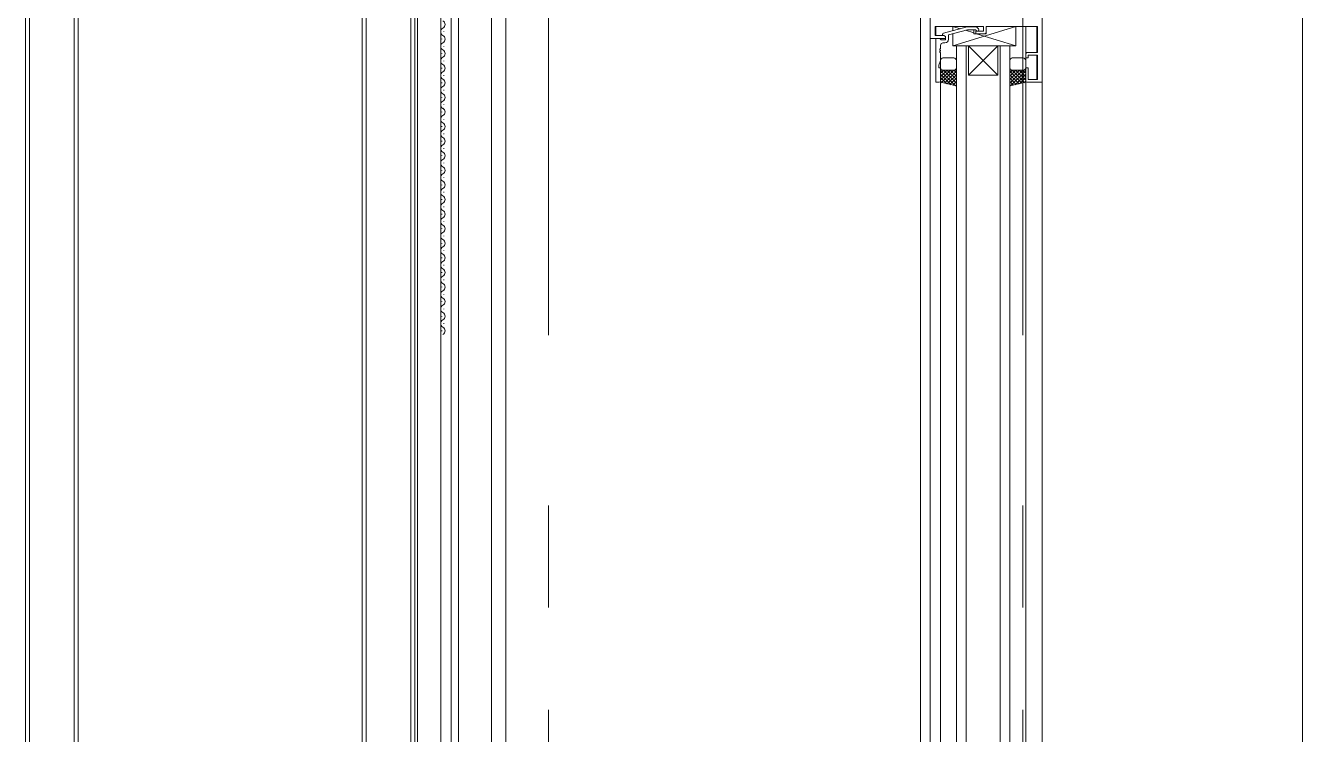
# Model space of a CAD drawing. Units: millimetres at full size. Extents: x -22551 to 92397, y -19340 to 14894.
# Drawn here: x 87007 to 87532, y -2575 to -2284 of the extents above; entities that cross this region are included whole.
import ezdxf

# ---------------------------------------------------------------- set-up
doc = ezdxf.new("R2010")
doc.units = ezdxf.units.MM
doc.header["$LTSCALE"] = 70
doc.linetypes.add('DOUBLE_CHAIN1', pattern=[8.8, 5, -1, 0.6, -0.6, 0.6, -1])
for name, color, linetype, lineweight in [('2-0_通芯', 7, 'Continuous', 15), ('4-A_FSH', 7, 'Continuous', 15), ('4-B_金物', 7, 'Continuous', 15)]:
    doc.layers.add(name, color=color, linetype=linetype, lineweight=lineweight)

msp = doc.modelspace()

# ---------------------------------------------------------------- linework, layer by layer
at = {"layer": '2-0_通芯', "linetype": 'DOUBLE_CHAIN1'}
for p, q in [((87221.52, 10874.77), (87221.52, -9077.32)), ((87416.52, 10874.77), (87416.52, -7611.2))]:
    msp.add_line(p, q, dxfattribs=at)
at = {"layer": '4-A_FSH'}
for p, q in [((87531.52, -2202.23), (87531.52, -2580.23)), ((87166.52, -2215.23), (87166.52, -2580.23)), ((87198.12, -2580.23), (87198.12, -2216.73)), ((87204.02, -2580.23), (87204.02, -2216.73)), ((87166.52, -2232.58), (87166.52, -2580.23)), ((87181.52, -2232.58), (87181.52, -2580.23)), ((87184.52, -2232.58), (87184.52, -2580.23)), ((87374.52, -2249.13), (87374.52, -2580.23)), ((87378.52, -2251.23), (87378.52, -2580.23)), ((87424.52, -2580.23), (87424.52, -2251.23)), ((87378.52, -2253.16), (87378.52, -2580.23)), ((87167.72, -2270.8), (87167.72, -2580.23)), ((87177.22, -2580.23), (87177.22, -2272.73)), ((87178.48, -2286.33), (87178.48, -2286.53)), ((87380.72, -2284.24), (87380.72, -2288.03)), ((87387.72, -2284.23), (87387.72, -2286.02)), ((87396.42, -2284.23), (87387.72, -2284.23)), ((87390.82, -2285.19), (87387.72, -2284.23)), ((87387.72, -2292.23), (87413.72, -2284.23)), ((87396.42, -2286.91), (87392.97, -2285.85)), ((87396.42, -2284.43), (87396.42, -2284.23)), ((87396.42, -2284.43), (87396.42, -2284.23)), ((87413.72, -2292.23), (87397.47, -2287.23)), ((87417.72, -2284.23), (87417.72, -2580.23)), ((87422.32, -2284.24), (87422.32, -2295.03)), ((87177.72, -2289.33), (87177.72, -2289.53)), ((87178.48, -2292.33), (87178.48, -2292.53)), ((87382.72, -2293.28), (87382.72, -2292.03)), ((87382.72, -2294.28), (87382.72, -2294.19)), ((87383.72, -2291.03), (87384.52, -2291.03)), ((87388.32, -2292.23), (87412.32, -2292.23)), ((87389.22, -2292.23), (87389.22, -2580.23)), ((87394.22, -2292.23), (87389.22, -2292.23)), ((87393.22, -2292.23), (87393.22, -2580.23)), ((87394.22, -2304.23), (87394.22, -2292.23)), ((87394.22, -2304.23), (87406.22, -2292.23)), ((87406.22, -2304.23), (87394.22, -2292.23)), ((87406.22, -2292.23), (87394.22, -2292.23)), ((87406.22, -2292.23), (87406.22, -2304.23)), ((87411.22, -2292.23), (87406.22, -2292.23)), ((87407.22, -2292.23), (87407.22, -2580.23)), ((87411.22, -2292.23), (87411.22, -2580.23)), ((87177.72, -2295.33), (87177.72, -2295.53)), ((87178.48, -2298.33), (87178.48, -2298.53)), ((87382.6, -2294.46), (87382.72, -2294.28)), ((87382.72, -2298.23), (87382.72, -2301.23)), ((87388.22, -2297.23), (87383.72, -2297.23)), ((87389.22, -2301.23), (87389.22, -2298.23)), ((87411.22, -2301.23), (87411.22, -2298.23)), ((87412.22, -2297.23), (87416.72, -2297.23)), ((87417.72, -2298.23), (87417.72, -2301.23)), ((87422.32, -2296.04), (87422.32, -2306.03)), ((87177.72, -2301.33), (87177.72, -2301.53)), ((87178.48, -2304.33), (87178.48, -2304.53)), ((87389.22, -2302.23), (87382.72, -2302.23)), ((87386.84, -2302.23), (87382.72, -2306.35)), ((87385.42, -2302.23), (87382.72, -2304.93)), ((87384.01, -2302.23), (87382.72, -2303.52)), ((87382.72, -2302.23), (87382.72, -2307.23)), ((87382.72, -2302.46), (87388.92, -2308.67)), ((87382.72, -2303.88), (87387.09, -2308.24)), ((87388.25, -2302.23), (87383.15, -2307.33)), ((87383.72, -2302.23), (87388.22, -2302.23)), ((87383.91, -2302.23), (87389.22, -2307.55)), ((87389.22, -2302.68), (87384.3, -2307.6)), ((87385.32, -2302.23), (87389.22, -2306.13)), ((87389.22, -2304.09), (87385.45, -2307.86)), ((87386.73, -2302.23), (87389.22, -2304.72)), ((87388.15, -2302.23), (87389.22, -2303.3)), ((87394.22, -2304.23), (87406.22, -2304.23)), ((87416.53, -2302.23), (87411.22, -2307.55)), ((87415.12, -2302.23), (87411.22, -2306.13)), ((87413.71, -2302.23), (87411.22, -2304.72)), ((87411.22, -2302.23), (87417.72, -2302.23)), ((87412.29, -2302.23), (87411.22, -2303.3)), ((87411.22, -2302.68), (87416.14, -2307.6)), ((87411.22, -2304.09), (87414.99, -2307.86)), ((87417.72, -2302.46), (87411.52, -2308.67)), ((87412.19, -2302.23), (87417.29, -2307.33)), ((87416.72, -2302.23), (87412.22, -2302.23)), ((87417.72, -2303.88), (87413.35, -2308.24)), ((87413.6, -2302.23), (87417.72, -2306.35)), ((87415.02, -2302.23), (87417.72, -2304.93)), ((87416.43, -2302.23), (87417.72, -2303.52)), ((87417.72, -2302.23), (87417.72, -2307.23)), ((87177.72, -2307.33), (87177.72, -2307.53)), ((87382.72, -2305.29), (87385.25, -2307.82)), ((87382.72, -2306.7), (87383.41, -2307.39)), ((87382.72, -2307.23), (87389.22, -2308.73)), ((87382.72, -2307.23), (87382.72, -2580.23)), ((87382.72, -2309.23), (87382.72, -2329.23)), ((87389.22, -2305.51), (87386.6, -2308.13)), ((87389.22, -2306.92), (87387.75, -2308.39)), ((87389.22, -2308.33), (87388.9, -2308.66)), ((87411.22, -2305.51), (87413.84, -2308.13)), ((87411.22, -2306.92), (87412.69, -2308.39)), ((87417.72, -2307.23), (87411.22, -2308.73)), ((87411.22, -2308.33), (87411.54, -2308.66)), ((87417.72, -2305.29), (87415.19, -2307.82)), ((87417.72, -2306.7), (87417.03, -2307.39)), ((87417.72, -2309.23), (87417.72, -2329.23)), ((87177.72, -2313.33), (87177.72, -2313.53)), ((87178.48, -2310.33), (87178.48, -2310.53)), ((87177.72, -2319.33), (87177.72, -2319.53)), ((87178.48, -2316.33), (87178.48, -2316.53)), ((87177.72, -2325.33), (87177.72, -2325.53)), ((87178.48, -2322.33), (87178.48, -2322.53)), ((87178.48, -2328.33), (87178.48, -2328.53)), ((87177.72, -2331.33), (87177.72, -2331.53)), ((87178.48, -2334.33), (87178.48, -2334.53)), ((87177.72, -2337.33), (87177.72, -2337.53)), ((87178.48, -2340.33), (87178.48, -2340.53)), ((87177.72, -2343.33), (87177.72, -2343.53)), ((87178.48, -2346.33), (87178.48, -2346.53)), ((87177.72, -2349.33), (87177.72, -2349.53)), ((87177.72, -2355.33), (87177.72, -2355.53)), ((87178.48, -2352.33), (87178.48, -2352.53)), ((87177.72, -2361.33), (87177.72, -2361.53)), ((87178.48, -2358.33), (87178.48, -2358.53)), ((87177.72, -2367.33), (87177.72, -2367.53)), ((87178.48, -2364.33), (87178.48, -2364.53)), ((87178.48, -2370.33), (87178.48, -2370.53)), ((87177.72, -2373.33), (87177.72, -2373.53)), ((87178.48, -2376.33), (87178.48, -2376.53)), ((87177.72, -2379.33), (87177.72, -2379.53)), ((87178.48, -2382.33), (87178.48, -2382.53)), ((87177.72, -2385.33), (87177.72, -2385.53)), ((87178.48, -2388.33), (87178.48, -2388.53)), ((87177.72, -2391.33), (87177.72, -2391.53)), ((87177.72, -2397.33), (87177.72, -2397.53)), ((87178.48, -2394.33), (87178.48, -2394.53)), ((87177.72, -2403.33), (87177.72, -2403.53)), ((87178.48, -2400.33), (87178.48, -2400.53)), ((87177.72, -2409.33), (87177.72, -2409.53)), ((87178.48, -2406.33), (87178.48, -2406.53))]:
    msp.add_line(p, q, dxfattribs=at)
for points in [[(87418.22, -2307.23), (87424.52, -2307.23), (87424.52, -2237.23), (87421.22, -2237.23)], [(87378.52, -2247.23), (87378.52, -2289.23), (87384.72, -2289.23), (87384.72, -2288.43), (87384.03, -2288.03), (87380.45, -2288.03), (87380.45, -2284.23), (87400.42, -2284.23), (87400.42, -2286.23), (87397.22, -2286.23), (87397.22, -2287.23), (87400.92, -2287.23)], [(87383.52, -2287.52), (87383.52, -2287.74), (87384.72, -2288.43), (87384.72, -2289.73), (87382.92, -2289.73)], [(87398.34, -2285.21), (87397.57, -2284.43), (87393.62, -2284.43), (87383.89, -2287.04)], [(87386.02, -2289.53), (87386.02, -2287.71), (87393.78, -2285.63), (87397.07, -2285.63), (87397.5, -2286.06)], [(87387.72, -2287.26), (87387.72, -2292.23), (87413.72, -2292.23), (87413.72, -2284.23), (87401.42, -2284.23)], [(87401.42, -2284.23), (87401.42, -2287.23), (87396.42, -2287.23), (87396.42, -2285.63)], [(87401.42, -2286.73), (87401.42, -2284.23), (87422.59, -2284.23), (87422.59, -2295.03), (87418.22, -2295.03)], [(87382.42, -2289.23), (87380.72, -2289.23), (87380.72, -2307.23), (87382.22, -2307.23)], [(87382.72, -2306.73), (87382.72, -2301.23), (87382.02, -2301.23), (87382.02, -2300.23), (87382.72, -2298.31), (87382.72, -2295.19)], [(87417.72, -2295.53), (87417.72, -2297.23), (87418.72, -2297.23), (87418.72, -2296.03), (87422.59, -2296.03), (87422.59, -2306.03), (87418.72, -2306.03), (87418.72, -2301.23), (87417.72, -2301.23), (87417.72, -2306.73)]]:
    msp.add_lwpolyline(points, dxfattribs=at)
for centre, radius, start, end in [((87177.26, -2283.43), 1.72, 299.2025, 60.7975), ((87178.94, -2286.43), 1.72, 119.2025, 240.7975), ((87177.26, -2289.43), 1.72, 299.2025, 60.7975), ((87384.02, -2287.52), 0.5, 105, 180), ((87397.92, -2285.63), 0.6, 225, 45), ((87400.92, -2286.73), 0.5, 270, 0), ((87178.94, -2292.43), 1.72, 119.2025, 240.7975), ((87177.26, -2295.43), 1.72, 299.2025, 60.7975), ((87382.42, -2289.53), 0.3, 0, 90), ((87382.72, -2293.73), 0.3, 113.5782, 246.4218), ((87382.52, -2293.28), 0.2, 293.5782, 360), ((87382.52, -2294.19), 0.2, 0, 66.4218), ((87382.92, -2289.53), 0.2, 180, 270), ((87383.72, -2292.03), 1, 90, 180), ((87384.52, -2289.53), 1.5, 270, 0), ((87178.94, -2298.43), 1.72, 119.2025, 240.7975), ((87382.72, -2294.73), 0.3, 113.5782, 246.4218), ((87382.52, -2295.19), 0.2, 0, 66.4218), ((87383.72, -2298.23), 1, 90.0001, 180.0001), ((87388.22, -2298.23), 1, 0.0001, 90.0001), ((87412.22, -2298.23), 1, 89.9999, 179.9999), ((87416.72, -2298.23), 1, 359.9999, 89.9999), ((87418.22, -2295.53), 0.5, 90, 180), ((87178.94, -2304.43), 1.72, 119.2025, 240.7975), ((87177.26, -2301.43), 1.72, 299.2025, 60.7975), ((87383.72, -2301.23), 1, 180.0001, 270.0001), ((87388.22, -2301.23), 1, 270.0001, 0.0001), ((87412.22, -2301.23), 1, 179.9999, 269.9999), ((87416.72, -2301.23), 1, 269.9999, 359.9999), ((87178.94, -2310.43), 1.72, 119.2025, 240.7975), ((87177.26, -2307.43), 1.72, 299.2025, 60.7975), ((87382.22, -2306.73), 0.5, 270, 0), ((87418.22, -2306.73), 0.5, 180, 270), ((87178.94, -2316.43), 1.72, 119.2025, 240.7975), ((87177.26, -2313.43), 1.72, 299.2025, 60.7975), ((87177.26, -2319.43), 1.72, 299.2025, 60.7975), ((87178.94, -2322.43), 1.72, 119.2025, 240.7975), ((87177.26, -2325.43), 1.72, 299.2025, 60.7975), ((87178.94, -2328.43), 1.72, 119.2025, 240.7975), ((87177.26, -2331.43), 1.72, 299.2025, 60.7975), ((87178.94, -2334.43), 1.72, 119.2025, 240.7975), ((87177.26, -2337.43), 1.72, 299.2025, 60.7975), ((87178.94, -2340.43), 1.72, 119.2025, 240.7975), ((87178.94, -2346.43), 1.72, 119.2025, 240.7975), ((87177.26, -2343.43), 1.72, 299.2025, 60.7975), ((87178.94, -2352.43), 1.72, 119.2025, 240.7975), ((87177.26, -2349.43), 1.72, 299.2025, 60.7975), ((87178.94, -2358.43), 1.72, 119.2025, 240.7975), ((87177.26, -2355.43), 1.72, 299.2025, 60.7975), ((87177.26, -2361.43), 1.72, 299.2025, 60.7975), ((87178.94, -2364.43), 1.72, 119.2025, 240.7975), ((87177.26, -2367.43), 1.72, 299.2025, 60.7975), ((87178.94, -2370.43), 1.72, 119.2025, 240.7975), ((87177.26, -2373.43), 1.72, 299.2025, 60.7975), ((87178.94, -2376.43), 1.72, 119.2025, 240.7975), ((87177.26, -2379.43), 1.72, 299.2025, 60.7975), ((87178.94, -2382.43), 1.72, 119.2025, 240.7975), ((87178.94, -2388.43), 1.72, 119.2025, 240.7975), ((87177.26, -2385.43), 1.72, 299.2025, 60.7975), ((87178.94, -2394.43), 1.72, 119.2025, 240.7975), ((87177.26, -2391.43), 1.72, 299.2025, 60.7975), ((87178.94, -2400.43), 1.72, 119.2025, 240.7975), ((87177.26, -2397.43), 1.72, 299.2025, 60.7975), ((87177.26, -2403.43), 1.72, 299.2025, 60.7975), ((87178.94, -2406.43), 1.72, 119.2025, 240.7975), ((87177.26, -2409.43), 1.72, 299.2025, 60.7975)]:
    msp.add_arc(centre, radius, start, end, dxfattribs=at)
at = {"layer": '4-B_金物'}
for p, q in [((87006.52, -3085.23), (87006.52, -2075.23)), ((87008.12, -3083.63), (87008.12, -2076.83)), ((87164.92, -3085.23), (87164.92, -2076.83)), ((87166.52, -3085.23), (87166.52, -2075.23)), ((87026.52, -3065.23), (87026.52, -2095.23)), ((87028.12, -3065.23), (87028.12, -2095.23)), ((87144.92, -3065.23), (87144.92, -2095.23)), ((87146.52, -3065.23), (87146.52, -2095.23))]:
    msp.add_line(p, q, dxfattribs=at)

doc.saveas('drawing.dxf')
